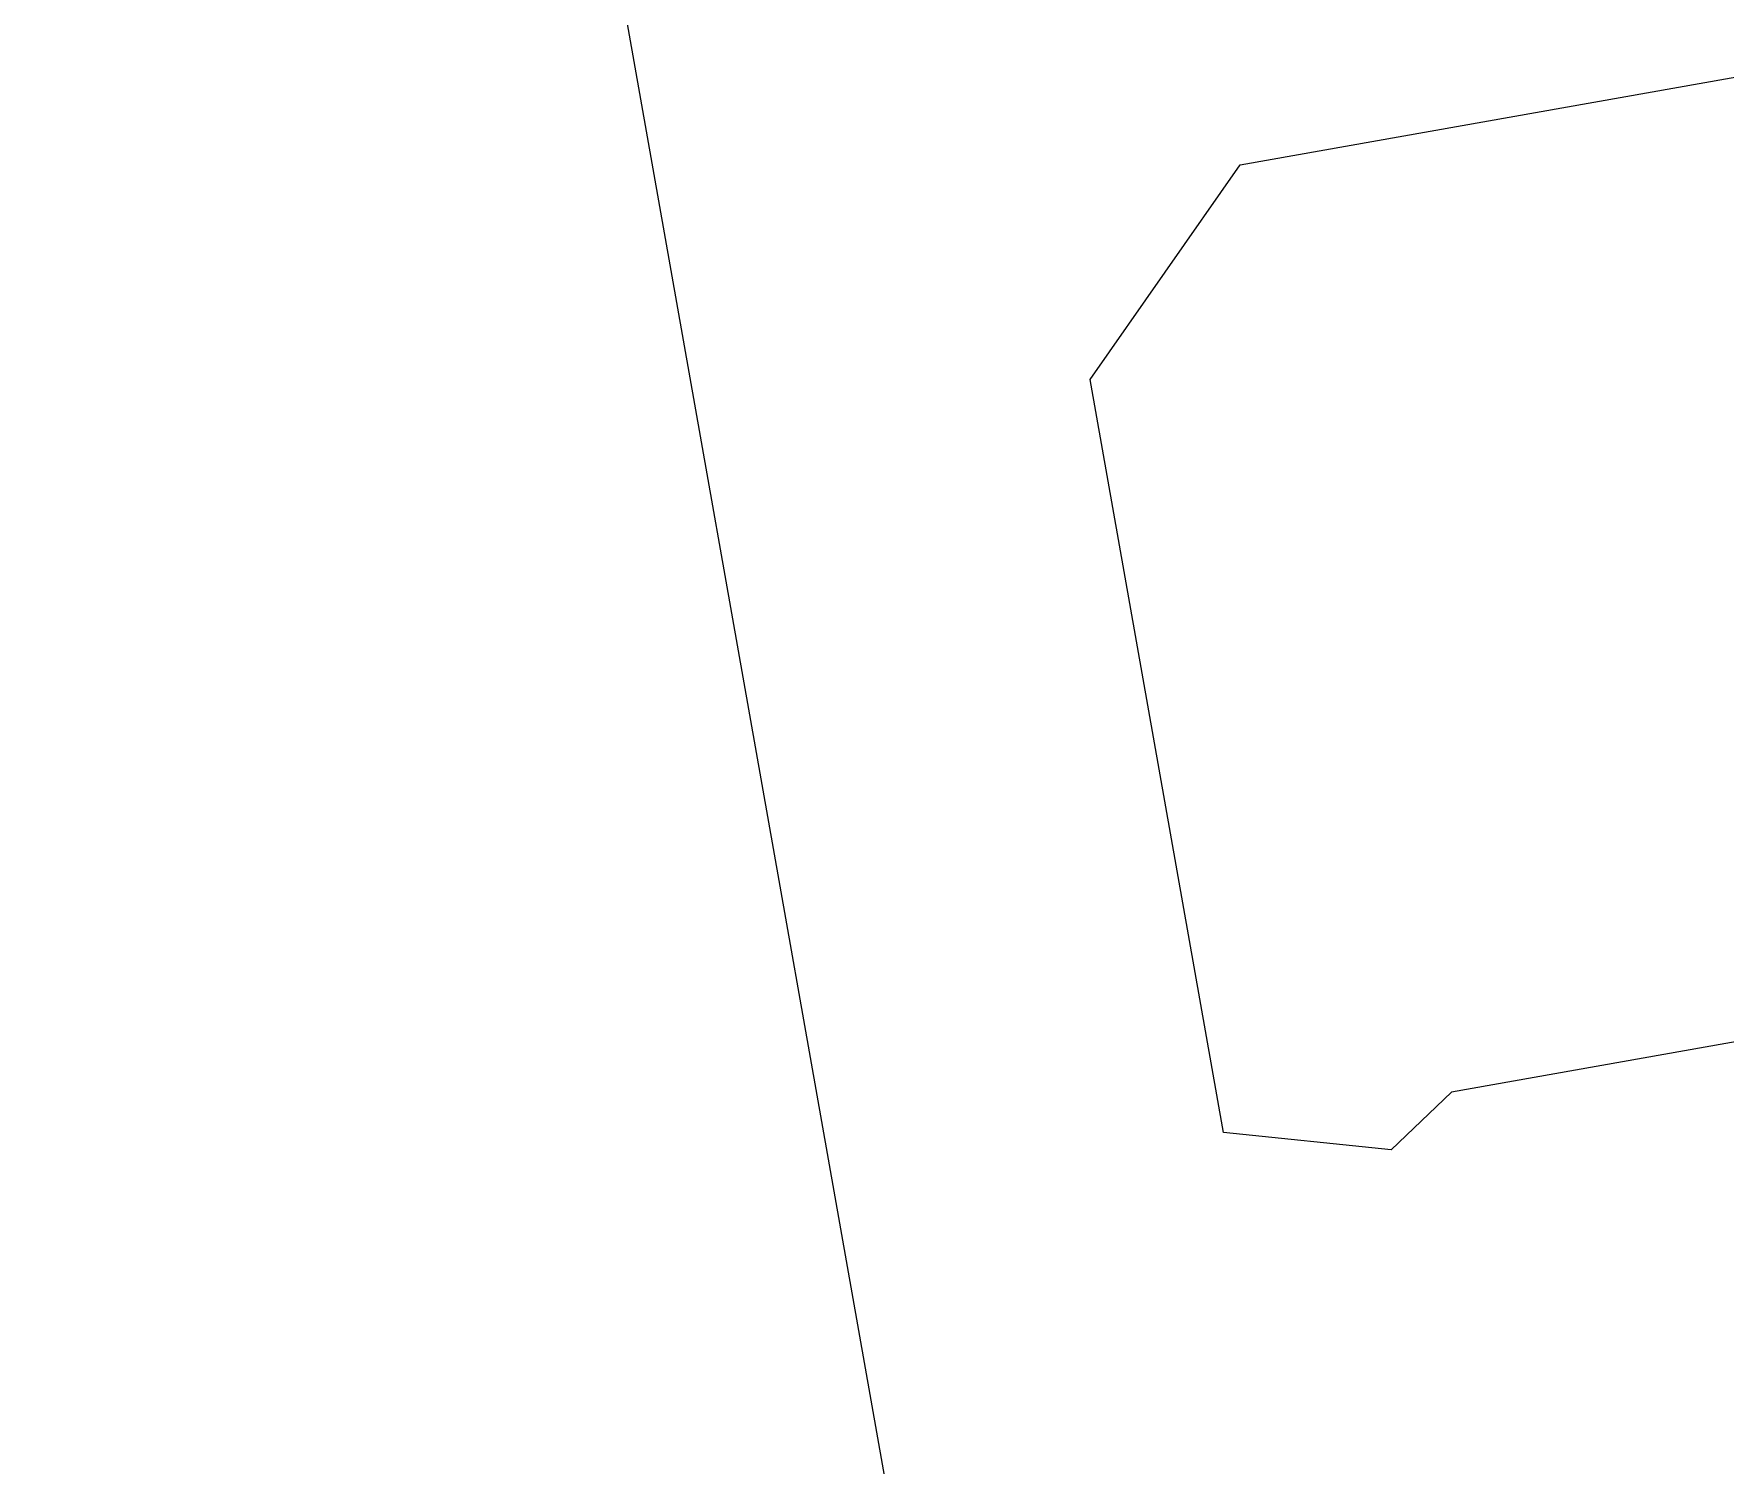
# Model space of a CAD drawing. Header units: millimetres. Extents: x -65527 to 8894748, y -37603 to 223697.
# Drawn here: x -31432.32 to -31423.42, y 101126.86 to 101134.39 of the extents above; entities that cross this region are included whole.
import ezdxf

# ---------------------------------------------------------------- set-up
doc = ezdxf.new("R2010")
doc.units = ezdxf.units.MM
doc.header["$LTSCALE"] = 10
doc.layers.add('Архитектура', color=251, linetype='Continuous')

msp = doc.modelspace()

# ---------------------------------------------------------------- linework, layer by layer
at = {"layer": 'Архитектура', "lineweight": 25, "transparency": 33554684}
for points in [[(-31443.8008, 101216.8454), (-31426.5234, 101119.3636), (-31424.4826, 101119.7253), (-31424.0875, 101120.2906), (-31424.1726, 101120.7709), (-31425.2531, 101120.5794), (-31426.1255, 101125.5015), (-31422.4039, 101126.1611)], [(-31443.8008, 101216.8454), (-31426.5234, 101119.3636), (-31424.4826, 101119.7253), (-31424.0875, 101120.2906), (-31424.1726, 101120.7709), (-31425.2531, 101120.5794), (-31426.1255, 101125.5015), (-31422.4039, 101126.1611)], [(-31443.8008, 101216.8454), (-31426.5234, 101119.3636), (-31424.4826, 101119.7253), (-31424.0875, 101120.2906), (-31424.1726, 101120.7709), (-31425.2531, 101120.5794), (-31426.1255, 101125.5015), (-31422.4039, 101126.1611)], [(-31443.8008, 101216.8454), (-31426.5234, 101119.3636), (-31424.4826, 101119.7253), (-31424.0875, 101120.2906), (-31424.1726, 101120.7709), (-31425.2531, 101120.5794), (-31426.1255, 101125.5015), (-31422.4039, 101126.1611)], [(-31443.8008, 101216.8454), (-31426.5234, 101119.3636), (-31424.4826, 101119.7253), (-31424.0875, 101120.2906), (-31424.1726, 101120.7709), (-31425.2531, 101120.5794), (-31426.1255, 101125.5015), (-31422.4039, 101126.1611)], [(-31443.8008, 101216.8454), (-31426.5234, 101119.3636), (-31424.4826, 101119.7253), (-31424.0875, 101120.2906), (-31424.1726, 101120.7709), (-31425.2531, 101120.5794), (-31426.1255, 101125.5015), (-31422.4039, 101126.1611)], [(-31443.8008, 101216.8454), (-31426.5234, 101119.3636), (-31424.4826, 101119.7253), (-31424.0875, 101120.2906), (-31424.1726, 101120.7709), (-31425.2531, 101120.5794), (-31426.1255, 101125.5015), (-31422.4039, 101126.1611)], [(-31443.8008, 101216.8454), (-31426.5234, 101119.3636), (-31424.4826, 101119.7253), (-31424.0875, 101120.2906), (-31424.1726, 101120.7709), (-31425.2531, 101120.5794), (-31426.1255, 101125.5015), (-31422.4039, 101126.1611)], [(-31443.8008, 101216.8454), (-31426.5234, 101119.3636), (-31424.4826, 101119.7253), (-31424.0875, 101120.2906), (-31424.1726, 101120.7709), (-31425.2531, 101120.5794), (-31426.1255, 101125.5015), (-31422.4039, 101126.1611)], [(-31443.8008, 101216.8454), (-31426.5234, 101119.3636), (-31424.4826, 101119.7253), (-31424.0875, 101120.2906), (-31424.1726, 101120.7709), (-31425.2531, 101120.5794), (-31426.1255, 101125.5015), (-31422.4039, 101126.1611)], [(-31443.8008, 101216.8454), (-31426.5234, 101119.3636), (-31424.4826, 101119.7253), (-31424.0875, 101120.2906), (-31424.1726, 101120.7709), (-31425.2531, 101120.5794), (-31426.1255, 101125.5015), (-31422.4039, 101126.1611)], [(-31443.8008, 101216.8454), (-31426.5234, 101119.3636), (-31424.4826, 101119.7253), (-31424.0875, 101120.2906), (-31424.1726, 101120.7709), (-31425.2531, 101120.5794), (-31426.1255, 101125.5015), (-31422.4039, 101126.1611)], [(-31443.8008, 101216.8454), (-31426.5234, 101119.3636), (-31424.4826, 101119.7253), (-31424.0875, 101120.2906), (-31424.1726, 101120.7709), (-31425.2531, 101120.5794), (-31426.1255, 101125.5015), (-31422.4039, 101126.1611)], [(-31443.8008, 101216.8454), (-31426.5234, 101119.3636), (-31424.4826, 101119.7253), (-31424.0875, 101120.2906), (-31424.1726, 101120.7709), (-31425.2531, 101120.5794), (-31426.1255, 101125.5015), (-31422.4039, 101126.1611)], [(-31443.8008, 101216.8454), (-31426.5234, 101119.3636), (-31424.4826, 101119.7253), (-31424.0875, 101120.2906), (-31424.1726, 101120.7709), (-31425.2531, 101120.5794), (-31426.1255, 101125.5015), (-31422.4039, 101126.1611)], [(-31443.8008, 101216.8454), (-31426.5234, 101119.3636), (-31424.4826, 101119.7253), (-31424.0875, 101120.2906), (-31424.1726, 101120.7709), (-31425.2531, 101120.5794), (-31426.1255, 101125.5015), (-31422.4039, 101126.1611)], [(-31443.8008, 101216.8454), (-31426.5234, 101119.3636), (-31424.4826, 101119.7253), (-31424.0875, 101120.2906), (-31424.1726, 101120.7709), (-31425.2531, 101120.5794), (-31426.1255, 101125.5015), (-31422.4039, 101126.1611)], [(-31443.8008, 101216.8454), (-31426.5234, 101119.3636), (-31424.4826, 101119.7253), (-31424.0875, 101120.2906), (-31424.1726, 101120.7709), (-31425.2531, 101120.5794), (-31426.1255, 101125.5015), (-31422.4039, 101126.1611)], [(-31443.8008, 101216.8454), (-31426.5234, 101119.3636), (-31424.4826, 101119.7253), (-31424.0875, 101120.2906), (-31424.1726, 101120.7709), (-31425.2531, 101120.5794), (-31426.1255, 101125.5015), (-31422.4039, 101126.1611)], [(-31443.8008, 101216.8454), (-31426.5234, 101119.3636), (-31424.4826, 101119.7253), (-31424.0875, 101120.2906), (-31424.1726, 101120.7709), (-31425.2531, 101120.5794), (-31426.1255, 101125.5015), (-31422.4039, 101126.1611)], [(-31443.8008, 101216.8454), (-31426.5234, 101119.3636), (-31424.4826, 101119.7253), (-31424.0875, 101120.2906), (-31424.1726, 101120.7709), (-31425.2531, 101120.5794), (-31426.1255, 101125.5015), (-31422.4039, 101126.1611)], [(-31443.8008, 101216.8454), (-31426.5234, 101119.3636), (-31424.4826, 101119.7253), (-31424.0875, 101120.2906), (-31424.1726, 101120.7709), (-31425.2531, 101120.5794), (-31426.1255, 101125.5015), (-31422.4039, 101126.1611)], [(-31443.8008, 101216.8454), (-31426.5234, 101119.3636), (-31424.4826, 101119.7253), (-31424.0875, 101120.2906), (-31424.1726, 101120.7709), (-31425.2531, 101120.5794), (-31426.1255, 101125.5015), (-31422.4039, 101126.1611)], [(-31443.8008, 101216.8454), (-31426.5234, 101119.3636), (-31424.4826, 101119.7253), (-31424.0875, 101120.2906), (-31424.1726, 101120.7709), (-31425.2531, 101120.5794), (-31426.1255, 101125.5015), (-31422.4039, 101126.1611)], [(-31443.8008, 101216.8454), (-31426.5234, 101119.3636), (-31424.4826, 101119.7253), (-31424.0875, 101120.2906), (-31424.1726, 101120.7709), (-31425.2531, 101120.5794), (-31426.1255, 101125.5015), (-31422.4039, 101126.1611)], [(-31443.8008, 101216.8454), (-31426.5234, 101119.3636), (-31424.4826, 101119.7253), (-31424.0875, 101120.2906), (-31424.1726, 101120.7709), (-31425.2531, 101120.5794), (-31426.1255, 101125.5015), (-31422.4039, 101126.1611)], [(-31443.8008, 101216.8454), (-31426.5234, 101119.3636), (-31424.4826, 101119.7253), (-31424.0875, 101120.2906), (-31424.1726, 101120.7709), (-31425.2531, 101120.5794), (-31426.1255, 101125.5015), (-31422.4039, 101126.1611)], [(-31443.8008, 101216.8454), (-31426.5234, 101119.3636), (-31424.4826, 101119.7253), (-31424.0875, 101120.2906), (-31424.1726, 101120.7709), (-31425.2531, 101120.5794), (-31426.1255, 101125.5015), (-31422.4039, 101126.1611)], [(-31443.8008, 101216.8454), (-31426.5234, 101119.3636), (-31424.4826, 101119.7253), (-31424.0875, 101120.2906), (-31424.1726, 101120.7709), (-31425.2531, 101120.5794), (-31426.1255, 101125.5015), (-31422.4039, 101126.1611)], [(-31443.8008, 101216.8454), (-31426.5234, 101119.3636), (-31424.4826, 101119.7253), (-31424.0875, 101120.2906), (-31424.1726, 101120.7709), (-31425.2531, 101120.5794), (-31426.1255, 101125.5015), (-31422.4039, 101126.1611)], [(-31443.8008, 101216.8454), (-31426.5234, 101119.3636), (-31424.4826, 101119.7253), (-31424.0875, 101120.2906), (-31424.1726, 101120.7709), (-31425.2531, 101120.5794), (-31426.1255, 101125.5015), (-31422.4039, 101126.1611)], [(-31443.8008, 101216.8454), (-31426.5234, 101119.3636), (-31424.4826, 101119.7253), (-31424.0875, 101120.2906), (-31424.1726, 101120.7709), (-31425.2531, 101120.5794), (-31426.1255, 101125.5015), (-31422.4039, 101126.1611)], [(-31443.8008, 101216.8454), (-31426.5234, 101119.3636), (-31424.4826, 101119.7253), (-31424.0875, 101120.2906), (-31424.1726, 101120.7709), (-31425.2531, 101120.5794), (-31426.1255, 101125.5015), (-31422.4039, 101126.1611)], [(-31443.8008, 101216.8454), (-31426.5234, 101119.3636), (-31424.4826, 101119.7253), (-31424.0875, 101120.2906), (-31424.1726, 101120.7709), (-31425.2531, 101120.5794), (-31426.1255, 101125.5015), (-31422.4039, 101126.1611)], [(-31443.8008, 101216.8454), (-31426.5234, 101119.3636), (-31424.4826, 101119.7253), (-31424.0875, 101120.2906), (-31424.1726, 101120.7709), (-31425.2531, 101120.5794), (-31426.1255, 101125.5015), (-31422.4039, 101126.1611)], [(-31443.8008, 101216.8454), (-31426.5234, 101119.3636), (-31424.4826, 101119.7253), (-31424.0875, 101120.2906), (-31424.1726, 101120.7709), (-31425.2531, 101120.5794), (-31426.1255, 101125.5015), (-31422.4039, 101126.1611)], [(-31443.8008, 101216.8454), (-31426.5234, 101119.3636), (-31424.4826, 101119.7253), (-31424.0875, 101120.2906), (-31424.1726, 101120.7709), (-31425.2531, 101120.5794), (-31426.1255, 101125.5015), (-31422.4039, 101126.1611)], [(-31443.8008, 101216.8454), (-31426.5234, 101119.3636), (-31424.4826, 101119.7253), (-31424.0875, 101120.2906), (-31424.1726, 101120.7709), (-31425.2531, 101120.5794), (-31426.1255, 101125.5015), (-31422.4039, 101126.1611)], [(-31443.8008, 101216.8454), (-31426.5234, 101119.3636), (-31424.4826, 101119.7253), (-31424.0875, 101120.2906), (-31424.1726, 101120.7709), (-31425.2531, 101120.5794), (-31426.1255, 101125.5015), (-31422.4039, 101126.1611)], [(-31443.8008, 101216.8454), (-31426.5234, 101119.3636), (-31424.4826, 101119.7253), (-31424.0875, 101120.2906), (-31424.1726, 101120.7709), (-31425.2531, 101120.5794), (-31426.1255, 101125.5015), (-31422.4039, 101126.1611)], [(-31443.8008, 101216.8454), (-31426.5234, 101119.3636), (-31424.4826, 101119.7253), (-31424.0875, 101120.2906), (-31424.1726, 101120.7709), (-31425.2531, 101120.5794), (-31426.1255, 101125.5015), (-31422.4039, 101126.1611)], [(-31443.8008, 101216.8454), (-31426.5234, 101119.3636), (-31424.4826, 101119.7253), (-31424.0875, 101120.2906), (-31424.1726, 101120.7709), (-31425.2531, 101120.5794), (-31426.1255, 101125.5015), (-31422.4039, 101126.1611)], [(-31443.8008, 101216.8454), (-31426.5234, 101119.3636), (-31424.4826, 101119.7253), (-31424.0875, 101120.2906), (-31424.1726, 101120.7709), (-31425.2531, 101120.5794), (-31426.1255, 101125.5015), (-31422.4039, 101126.1611)], [(-31443.8008, 101216.8454), (-31426.5234, 101119.3636), (-31424.4826, 101119.7253), (-31424.0875, 101120.2906), (-31424.1726, 101120.7709), (-31425.2531, 101120.5794), (-31426.1255, 101125.5015), (-31422.4039, 101126.1611)], [(-31443.8008, 101216.8454), (-31426.5234, 101119.3636), (-31424.4826, 101119.7253), (-31424.0875, 101120.2906), (-31424.1726, 101120.7709), (-31425.2531, 101120.5794), (-31426.1255, 101125.5015), (-31422.4039, 101126.1611)], [(-31443.8008, 101216.8454), (-31426.5234, 101119.3636), (-31424.4826, 101119.7253), (-31424.0875, 101120.2906), (-31424.1726, 101120.7709), (-31425.2531, 101120.5794), (-31426.1255, 101125.5015), (-31422.4039, 101126.1611)], [(-31443.8008, 101216.8454), (-31426.5234, 101119.3636), (-31424.4826, 101119.7253), (-31424.0875, 101120.2906), (-31424.1726, 101120.7709), (-31425.2531, 101120.5794), (-31426.1255, 101125.5015), (-31422.4039, 101126.1611)], [(-31443.8008, 101216.8454), (-31426.5234, 101119.3636), (-31424.4826, 101119.7253), (-31424.0875, 101120.2906), (-31424.1726, 101120.7709), (-31425.2531, 101120.5794), (-31426.1255, 101125.5015), (-31422.4039, 101126.1611)], [(-31443.8008, 101216.8454), (-31426.5234, 101119.3636), (-31424.4826, 101119.7253), (-31424.0875, 101120.2906), (-31424.1726, 101120.7709), (-31425.2531, 101120.5794), (-31426.1255, 101125.5015), (-31422.4039, 101126.1611)], [(-31443.8008, 101216.8454), (-31426.5234, 101119.3636), (-31424.4826, 101119.7253), (-31424.0875, 101120.2906), (-31424.1726, 101120.7709), (-31425.2531, 101120.5794), (-31426.1255, 101125.5015), (-31422.4039, 101126.1611)], [(-31443.8008, 101216.8454), (-31426.5234, 101119.3636), (-31424.4826, 101119.7253), (-31424.0875, 101120.2906), (-31424.1726, 101120.7709), (-31425.2531, 101120.5794), (-31426.1255, 101125.5015), (-31422.4039, 101126.1611)], [(-31443.8008, 101216.8454), (-31426.5234, 101119.3636), (-31424.4826, 101119.7253), (-31424.0875, 101120.2906), (-31424.1726, 101120.7709), (-31425.2531, 101120.5794), (-31426.1255, 101125.5015), (-31422.4039, 101126.1611)], [(-31443.8008, 101216.8454), (-31426.5234, 101119.3636), (-31424.4826, 101119.7253), (-31424.0875, 101120.2906), (-31424.1726, 101120.7709), (-31425.2531, 101120.5794), (-31426.1255, 101125.5015), (-31422.4039, 101126.1611)], [(-31443.8008, 101216.8454), (-31426.5234, 101119.3636), (-31424.4826, 101119.7253), (-31424.0875, 101120.2906), (-31424.1726, 101120.7709), (-31425.2531, 101120.5794), (-31426.1255, 101125.5015), (-31422.4039, 101126.1611)], [(-31443.8008, 101216.8454), (-31426.5234, 101119.3636), (-31424.4826, 101119.7253), (-31424.0875, 101120.2906), (-31424.1726, 101120.7709), (-31425.2531, 101120.5794), (-31426.1255, 101125.5015), (-31422.4039, 101126.1611)], [(-31443.8008, 101216.8454), (-31426.5234, 101119.3636), (-31424.4826, 101119.7253), (-31424.0875, 101120.2906), (-31424.1726, 101120.7709), (-31425.2531, 101120.5794), (-31426.1255, 101125.5015), (-31422.4039, 101126.1611)], [(-31443.8008, 101216.8454), (-31426.5234, 101119.3636), (-31424.4826, 101119.7253), (-31424.0875, 101120.2906), (-31424.1726, 101120.7709), (-31425.2531, 101120.5794), (-31426.1255, 101125.5015), (-31422.4039, 101126.1611)], [(-31443.8008, 101216.8454), (-31426.5234, 101119.3636), (-31424.4826, 101119.7253), (-31424.0875, 101120.2906), (-31424.1726, 101120.7709), (-31425.2531, 101120.5794), (-31426.1255, 101125.5015), (-31422.4039, 101126.1611)], [(-31443.8008, 101216.8454), (-31426.5234, 101119.3636), (-31424.4826, 101119.7253), (-31424.0875, 101120.2906), (-31424.1726, 101120.7709), (-31425.2531, 101120.5794), (-31426.1255, 101125.5015), (-31422.4039, 101126.1611)], [(-31443.8008, 101216.8454), (-31426.5234, 101119.3636), (-31424.4826, 101119.7253), (-31424.0875, 101120.2906), (-31424.1726, 101120.7709), (-31425.2531, 101120.5794), (-31426.1255, 101125.5015), (-31422.4039, 101126.1611)], [(-31443.8008, 101216.8454), (-31426.5234, 101119.3636), (-31424.4826, 101119.7253), (-31424.0875, 101120.2906), (-31424.1726, 101120.7709), (-31425.2531, 101120.5794), (-31426.1255, 101125.5015), (-31422.4039, 101126.1611)], [(-31443.8008, 101216.8454), (-31426.5234, 101119.3636), (-31424.4826, 101119.7253), (-31424.0875, 101120.2906), (-31424.1726, 101120.7709), (-31425.2531, 101120.5794), (-31426.1255, 101125.5015), (-31422.4039, 101126.1611)], [(-31443.8008, 101216.8454), (-31426.5234, 101119.3636), (-31424.4826, 101119.7253), (-31424.0875, 101120.2906), (-31424.1726, 101120.7709), (-31425.2531, 101120.5794), (-31426.1255, 101125.5015), (-31422.4039, 101126.1611)], [(-31443.8008, 101216.8454), (-31426.5234, 101119.3636), (-31424.4826, 101119.7253), (-31424.0875, 101120.2906), (-31424.1726, 101120.7709), (-31425.2531, 101120.5794), (-31426.1255, 101125.5015), (-31422.4039, 101126.1611)], [(-31443.8008, 101216.8454), (-31426.5234, 101119.3636), (-31424.4826, 101119.7253), (-31424.0875, 101120.2906), (-31424.1726, 101120.7709), (-31425.2531, 101120.5794), (-31426.1255, 101125.5015), (-31422.4039, 101126.1611)], [(-31443.8008, 101216.8454), (-31426.5234, 101119.3636), (-31424.4826, 101119.7253), (-31424.0875, 101120.2906), (-31424.1726, 101120.7709), (-31425.2531, 101120.5794), (-31426.1255, 101125.5015), (-31422.4039, 101126.1611)], [(-31443.8008, 101216.8454), (-31426.5234, 101119.3636), (-31424.4826, 101119.7253), (-31424.0875, 101120.2906), (-31424.1726, 101120.7709), (-31425.2531, 101120.5794), (-31426.1255, 101125.5015), (-31422.4039, 101126.1611)], [(-31443.8008, 101216.8454), (-31426.5234, 101119.3636), (-31424.4826, 101119.7253), (-31424.0875, 101120.2906), (-31424.1726, 101120.7709), (-31425.2531, 101120.5794), (-31426.1255, 101125.5015), (-31422.4039, 101126.1611)], [(-31443.8008, 101216.8454), (-31426.5234, 101119.3636), (-31424.4826, 101119.7253), (-31424.0875, 101120.2906), (-31424.1726, 101120.7709), (-31425.2531, 101120.5794), (-31426.1255, 101125.5015), (-31422.4039, 101126.1611)], [(-31443.8008, 101216.8454), (-31426.5234, 101119.3636), (-31424.4826, 101119.7253), (-31424.0875, 101120.2906), (-31424.1726, 101120.7709), (-31425.2531, 101120.5794), (-31426.1255, 101125.5015), (-31422.4039, 101126.1611)], [(-31443.8008, 101216.8454), (-31426.5234, 101119.3636), (-31424.4826, 101119.7253), (-31424.0875, 101120.2906), (-31424.1726, 101120.7709), (-31425.2531, 101120.5794), (-31426.1255, 101125.5015), (-31422.4039, 101126.1611)], [(-31443.8008, 101216.8454), (-31426.5234, 101119.3636), (-31424.4826, 101119.7253), (-31424.0875, 101120.2906), (-31424.1726, 101120.7709), (-31425.2531, 101120.5794), (-31426.1255, 101125.5015), (-31422.4039, 101126.1611)], [(-31443.8008, 101216.8454), (-31426.5234, 101119.3636), (-31424.4826, 101119.7253), (-31424.0875, 101120.2906), (-31424.1726, 101120.7709), (-31425.2531, 101120.5794), (-31426.1255, 101125.5015), (-31422.4039, 101126.1611)], [(-31443.8008, 101216.8454), (-31426.5234, 101119.3636), (-31424.4826, 101119.7253), (-31424.0875, 101120.2906), (-31424.1726, 101120.7709), (-31425.2531, 101120.5794), (-31426.1255, 101125.5015), (-31422.4039, 101126.1611)], [(-31443.8008, 101216.8454), (-31426.5234, 101119.3636), (-31424.4826, 101119.7253), (-31424.0875, 101120.2906), (-31424.1726, 101120.7709), (-31425.2531, 101120.5794), (-31426.1255, 101125.5015), (-31422.4039, 101126.1611)], [(-31443.8008, 101216.8454), (-31426.5234, 101119.3636), (-31424.4826, 101119.7253), (-31424.0875, 101120.2906), (-31424.1726, 101120.7709), (-31425.2531, 101120.5794), (-31426.1255, 101125.5015), (-31422.4039, 101126.1611)], [(-31443.8008, 101216.8454), (-31426.5234, 101119.3636), (-31424.4826, 101119.7253), (-31424.0875, 101120.2906), (-31424.1726, 101120.7709), (-31425.2531, 101120.5794), (-31426.1255, 101125.5015), (-31422.4039, 101126.1611)], [(-31443.8008, 101216.8454), (-31426.5234, 101119.3636), (-31424.4826, 101119.7253), (-31424.0875, 101120.2906), (-31424.1726, 101120.7709), (-31425.2531, 101120.5794), (-31426.1255, 101125.5015), (-31422.4039, 101126.1611)], [(-31443.8008, 101216.8454), (-31426.5234, 101119.3636), (-31424.4826, 101119.7253), (-31424.0875, 101120.2906), (-31424.1726, 101120.7709), (-31425.2531, 101120.5794), (-31426.1255, 101125.5015), (-31422.4039, 101126.1611)], [(-31443.8008, 101216.8454), (-31426.5234, 101119.3636), (-31424.4826, 101119.7253), (-31424.0875, 101120.2906), (-31424.1726, 101120.7709), (-31425.2531, 101120.5794), (-31426.1255, 101125.5015), (-31422.4039, 101126.1611)], [(-31443.8008, 101216.8454), (-31426.5234, 101119.3636), (-31424.4826, 101119.7253), (-31424.0875, 101120.2906), (-31424.1726, 101120.7709), (-31425.2531, 101120.5794), (-31426.1255, 101125.5015), (-31422.4039, 101126.1611)], [(-31443.8008, 101216.8454), (-31426.5234, 101119.3636), (-31424.4826, 101119.7253), (-31424.0875, 101120.2906), (-31424.1726, 101120.7709), (-31425.2531, 101120.5794), (-31426.1255, 101125.5015), (-31422.4039, 101126.1611)], [(-31443.8008, 101216.8454), (-31426.5234, 101119.3636), (-31424.4826, 101119.7253), (-31424.0875, 101120.2906), (-31424.1726, 101120.7709), (-31425.2531, 101120.5794), (-31426.1255, 101125.5015), (-31422.4039, 101126.1611)], [(-31443.8008, 101216.8454), (-31426.5234, 101119.3636), (-31424.4826, 101119.7253), (-31424.0875, 101120.2906), (-31424.1726, 101120.7709), (-31425.2531, 101120.5794), (-31426.1255, 101125.5015), (-31422.4039, 101126.1611)], [(-31443.8008, 101216.8454), (-31426.5234, 101119.3636), (-31424.4826, 101119.7253), (-31424.0875, 101120.2906), (-31424.1726, 101120.7709), (-31425.2531, 101120.5794), (-31426.1255, 101125.5015), (-31422.4039, 101126.1611)], [(-31443.8008, 101216.8454), (-31426.5234, 101119.3636), (-31424.4826, 101119.7253), (-31424.0875, 101120.2906), (-31424.1726, 101120.7709), (-31425.2531, 101120.5794), (-31426.1255, 101125.5015), (-31422.4039, 101126.1611)], [(-31443.8008, 101216.8454), (-31426.5234, 101119.3636), (-31424.4826, 101119.7253), (-31424.0875, 101120.2906), (-31424.1726, 101120.7709), (-31425.2531, 101120.5794), (-31426.1255, 101125.5015), (-31422.4039, 101126.1611)], [(-31443.8008, 101216.8454), (-31426.5234, 101119.3636), (-31424.4826, 101119.7253), (-31424.0875, 101120.2906), (-31424.1726, 101120.7709), (-31425.2531, 101120.5794), (-31426.1255, 101125.5015), (-31422.4039, 101126.1611)], [(-31443.8008, 101216.8454), (-31426.5234, 101119.3636), (-31424.4826, 101119.7253), (-31424.0875, 101120.2906), (-31424.1726, 101120.7709), (-31425.2531, 101120.5794), (-31426.1255, 101125.5015), (-31422.4039, 101126.1611)], [(-31443.8008, 101216.8454), (-31426.5234, 101119.3636), (-31424.4826, 101119.7253), (-31424.0875, 101120.2906), (-31424.1726, 101120.7709), (-31425.2531, 101120.5794), (-31426.1255, 101125.5015), (-31422.4039, 101126.1611)], [(-31443.8008, 101216.8454), (-31426.5234, 101119.3636), (-31424.4826, 101119.7253), (-31424.0875, 101120.2906), (-31424.1726, 101120.7709), (-31425.2531, 101120.5794), (-31426.1255, 101125.5015), (-31422.4039, 101126.1611)], [(-31443.8008, 101216.8454), (-31426.5234, 101119.3636), (-31424.4826, 101119.7253), (-31424.0875, 101120.2906), (-31424.1726, 101120.7709), (-31425.2531, 101120.5794), (-31426.1255, 101125.5015), (-31422.4039, 101126.1611)], [(-31443.8008, 101216.8454), (-31426.5234, 101119.3636), (-31424.4826, 101119.7253), (-31424.0875, 101120.2906), (-31424.1726, 101120.7709), (-31425.2531, 101120.5794), (-31426.1255, 101125.5015), (-31422.4039, 101126.1611)], [(-31443.8008, 101216.8454), (-31426.5234, 101119.3636), (-31424.4826, 101119.7253), (-31424.0875, 101120.2906), (-31424.1726, 101120.7709), (-31425.2531, 101120.5794), (-31426.1255, 101125.5015), (-31422.4039, 101126.1611)], [(-31443.8008, 101216.8454), (-31426.5234, 101119.3636), (-31424.4826, 101119.7253), (-31424.0875, 101120.2906), (-31424.1726, 101120.7709), (-31425.2531, 101120.5794), (-31426.1255, 101125.5015), (-31422.4039, 101126.1611)], [(-31443.8008, 101216.8454), (-31426.5234, 101119.3636), (-31424.4826, 101119.7253), (-31424.0875, 101120.2906), (-31424.1726, 101120.7709), (-31425.2531, 101120.5794), (-31426.1255, 101125.5015), (-31422.4039, 101126.1611)], [(-31443.8008, 101216.8454), (-31426.5234, 101119.3636), (-31424.4826, 101119.7253), (-31424.0875, 101120.2906), (-31424.1726, 101120.7709), (-31425.2531, 101120.5794), (-31426.1255, 101125.5015), (-31422.4039, 101126.1611)], [(-31443.8008, 101216.8454), (-31426.5234, 101119.3636), (-31424.4826, 101119.7253), (-31424.0875, 101120.2906), (-31424.1726, 101120.7709), (-31425.2531, 101120.5794), (-31426.1255, 101125.5015), (-31422.4039, 101126.1611)], [(-31443.8008, 101216.8454), (-31426.5234, 101119.3636), (-31424.4826, 101119.7253), (-31424.0875, 101120.2906), (-31424.1726, 101120.7709), (-31425.2531, 101120.5794), (-31426.1255, 101125.5015), (-31422.4039, 101126.1611)], [(-31443.8008, 101216.8454), (-31426.5234, 101119.3636), (-31424.4826, 101119.7253), (-31424.0875, 101120.2906), (-31424.1726, 101120.7709), (-31425.2531, 101120.5794), (-31426.1255, 101125.5015), (-31422.4039, 101126.1611)], [(-31443.8008, 101216.8454), (-31426.5234, 101119.3636), (-31424.4826, 101119.7253), (-31424.0875, 101120.2906), (-31424.1726, 101120.7709), (-31425.2531, 101120.5794), (-31426.1255, 101125.5015), (-31422.4039, 101126.1611)], [(-31443.8008, 101216.8454), (-31426.5234, 101119.3636), (-31424.4826, 101119.7253), (-31424.0875, 101120.2906), (-31424.1726, 101120.7709), (-31425.2531, 101120.5794), (-31426.1255, 101125.5015), (-31422.4039, 101126.1611)], [(-31443.8008, 101216.8454), (-31426.5234, 101119.3636), (-31424.4826, 101119.7253), (-31424.0875, 101120.2906), (-31424.1726, 101120.7709), (-31425.2531, 101120.5794), (-31426.1255, 101125.5015), (-31422.4039, 101126.1611)], [(-31443.8008, 101216.8454), (-31426.5234, 101119.3636), (-31424.4826, 101119.7253), (-31424.0875, 101120.2906), (-31424.1726, 101120.7709), (-31425.2531, 101120.5794), (-31426.1255, 101125.5015), (-31422.4039, 101126.1611)], [(-31443.8008, 101216.8454), (-31426.5234, 101119.3636), (-31424.4826, 101119.7253), (-31424.0875, 101120.2906), (-31424.1726, 101120.7709), (-31425.2531, 101120.5794), (-31426.1255, 101125.5015), (-31422.4039, 101126.1611)], [(-31443.8008, 101216.8454), (-31426.5234, 101119.3636), (-31424.4826, 101119.7253), (-31424.0875, 101120.2906), (-31424.1726, 101120.7709), (-31425.2531, 101120.5794), (-31426.1255, 101125.5015), (-31422.4039, 101126.1611)], [(-31443.8008, 101216.8454), (-31426.5234, 101119.3636), (-31424.4826, 101119.7253), (-31424.0875, 101120.2906), (-31424.1726, 101120.7709), (-31425.2531, 101120.5794), (-31426.1255, 101125.5015), (-31422.4039, 101126.1611)], [(-31443.8008, 101216.8454), (-31426.5234, 101119.3636), (-31424.4826, 101119.7253), (-31424.0875, 101120.2906), (-31424.1726, 101120.7709), (-31425.2531, 101120.5794), (-31426.1255, 101125.5015), (-31422.4039, 101126.1611)], [(-31443.8008, 101216.8454), (-31426.5234, 101119.3636), (-31424.4826, 101119.7253), (-31424.0875, 101120.2906), (-31424.1726, 101120.7709), (-31425.2531, 101120.5794), (-31426.1255, 101125.5015), (-31422.4039, 101126.1611)], [(-31443.8008, 101216.8454), (-31426.5234, 101119.3636), (-31424.4826, 101119.7253), (-31424.0875, 101120.2906), (-31424.1726, 101120.7709), (-31425.2531, 101120.5794), (-31426.1255, 101125.5015), (-31422.4039, 101126.1611)], [(-31443.8008, 101216.8454), (-31426.5234, 101119.3636), (-31424.4826, 101119.7253), (-31424.0875, 101120.2906), (-31424.1726, 101120.7709), (-31425.2531, 101120.5794), (-31426.1255, 101125.5015), (-31422.4039, 101126.1611)], [(-31443.8008, 101216.8454), (-31426.5234, 101119.3636), (-31424.4826, 101119.7253), (-31424.0875, 101120.2906), (-31424.1726, 101120.7709), (-31425.2531, 101120.5794), (-31426.1255, 101125.5015), (-31422.4039, 101126.1611)], [(-31443.8008, 101216.8454), (-31426.5234, 101119.3636), (-31424.4826, 101119.7253), (-31424.0875, 101120.2906), (-31424.1726, 101120.7709), (-31425.2531, 101120.5794), (-31426.1255, 101125.5015), (-31422.4039, 101126.1611)], [(-31443.8008, 101216.8454), (-31426.5234, 101119.3636), (-31424.4826, 101119.7253), (-31424.0875, 101120.2906), (-31424.1726, 101120.7709), (-31425.2531, 101120.5794), (-31426.1255, 101125.5015), (-31422.4039, 101126.1611)], [(-31443.8008, 101216.8454), (-31426.5234, 101119.3636), (-31424.4826, 101119.7253), (-31424.0875, 101120.2906), (-31424.1726, 101120.7709), (-31425.2531, 101120.5794), (-31426.1255, 101125.5015), (-31422.4039, 101126.1611)], [(-31443.8008, 101216.8454), (-31426.5234, 101119.3636), (-31424.4826, 101119.7253), (-31424.0875, 101120.2906), (-31424.1726, 101120.7709), (-31425.2531, 101120.5794), (-31426.1255, 101125.5015), (-31422.4039, 101126.1611)], [(-31443.8008, 101216.8454), (-31426.5234, 101119.3636), (-31424.4826, 101119.7253), (-31424.0875, 101120.2906), (-31424.1726, 101120.7709), (-31425.2531, 101120.5794), (-31426.1255, 101125.5015), (-31422.4039, 101126.1611)], [(-31443.8008, 101216.8454), (-31426.5234, 101119.3636), (-31424.4826, 101119.7253), (-31424.0875, 101120.2906), (-31424.1726, 101120.7709), (-31425.2531, 101120.5794), (-31426.1255, 101125.5015), (-31422.4039, 101126.1611)], [(-31443.8008, 101216.8454), (-31426.5234, 101119.3636), (-31424.4826, 101119.7253), (-31424.0875, 101120.2906), (-31424.1726, 101120.7709), (-31425.2531, 101120.5794), (-31426.1255, 101125.5015), (-31422.4039, 101126.1611)], [(-31443.8008, 101216.8454), (-31426.5234, 101119.3636), (-31424.4826, 101119.7253), (-31424.0875, 101120.2906), (-31424.1726, 101120.7709), (-31425.2531, 101120.5794), (-31426.1255, 101125.5015), (-31422.4039, 101126.1611)], [(-31443.8008, 101216.8454), (-31426.5234, 101119.3636), (-31424.4826, 101119.7253), (-31424.0875, 101120.2906), (-31424.1726, 101120.7709), (-31425.2531, 101120.5794), (-31426.1255, 101125.5015), (-31422.4039, 101126.1611)], [(-31443.8008, 101216.8454), (-31426.5234, 101119.3636), (-31424.4826, 101119.7253), (-31424.0875, 101120.2906), (-31424.1726, 101120.7709), (-31425.2531, 101120.5794), (-31426.1255, 101125.5015), (-31422.4039, 101126.1611)], [(-31443.8008, 101216.8454), (-31426.5234, 101119.3636), (-31424.4826, 101119.7253), (-31424.0875, 101120.2906), (-31424.1726, 101120.7709), (-31425.2531, 101120.5794), (-31426.1255, 101125.5015), (-31422.4039, 101126.1611)], [(-31443.8008, 101216.8454), (-31426.5234, 101119.3636), (-31424.4826, 101119.7253), (-31424.0875, 101120.2906), (-31424.1726, 101120.7709), (-31425.2531, 101120.5794), (-31426.1255, 101125.5015), (-31422.4039, 101126.1611)], [(-31443.8008, 101216.8454), (-31426.5234, 101119.3636), (-31424.4826, 101119.7253), (-31424.0875, 101120.2906), (-31424.1726, 101120.7709), (-31425.2531, 101120.5794), (-31426.1255, 101125.5015), (-31422.4039, 101126.1611)], [(-31420.4147, 101129.6092), (-31424.8566, 101128.8219), (-31425.1742, 101128.518), (-31426.0571, 101128.6091), (-31426.7593, 101132.5709), (-31425.9691, 101133.7015), (-31403.3498, 101137.7104)], [(-31420.4147, 101129.6092), (-31424.8566, 101128.8219), (-31425.1742, 101128.518), (-31426.0571, 101128.6091), (-31426.7593, 101132.5709), (-31425.9691, 101133.7015), (-31403.3498, 101137.7104)], [(-31420.4147, 101129.6092), (-31424.8566, 101128.8219), (-31425.1742, 101128.518), (-31426.0571, 101128.6091), (-31426.7593, 101132.5709), (-31425.9691, 101133.7015), (-31403.3498, 101137.7104)], [(-31420.4147, 101129.6092), (-31424.8566, 101128.8219), (-31425.1742, 101128.518), (-31426.0571, 101128.6091), (-31426.7593, 101132.5709), (-31425.9691, 101133.7015), (-31403.3498, 101137.7104)], [(-31420.4147, 101129.6092), (-31424.8566, 101128.8219), (-31425.1742, 101128.518), (-31426.0571, 101128.6091), (-31426.7593, 101132.5709), (-31425.9691, 101133.7015), (-31403.3498, 101137.7104)], [(-31420.4147, 101129.6092), (-31424.8566, 101128.8219), (-31425.1742, 101128.518), (-31426.0571, 101128.6091), (-31426.7593, 101132.5709), (-31425.9691, 101133.7015), (-31403.3498, 101137.7104)], [(-31420.4147, 101129.6092), (-31424.8566, 101128.8219), (-31425.1742, 101128.518), (-31426.0571, 101128.6091), (-31426.7593, 101132.5709), (-31425.9691, 101133.7015), (-31403.3498, 101137.7104)], [(-31420.4147, 101129.6092), (-31424.8566, 101128.8219), (-31425.1742, 101128.518), (-31426.0571, 101128.6091), (-31426.7593, 101132.5709), (-31425.9691, 101133.7015), (-31403.3498, 101137.7104)], [(-31420.4147, 101129.6092), (-31424.8566, 101128.8219), (-31425.1742, 101128.518), (-31426.0571, 101128.6091), (-31426.7593, 101132.5709), (-31425.9691, 101133.7015), (-31403.3498, 101137.7104)], [(-31420.4147, 101129.6092), (-31424.8566, 101128.8219), (-31425.1742, 101128.518), (-31426.0571, 101128.6091), (-31426.7593, 101132.5709), (-31425.9691, 101133.7015), (-31403.3498, 101137.7104)], [(-31420.4147, 101129.6092), (-31424.8566, 101128.8219), (-31425.1742, 101128.518), (-31426.0571, 101128.6091), (-31426.7593, 101132.5709), (-31425.9691, 101133.7015), (-31403.3498, 101137.7104)], [(-31420.4147, 101129.6092), (-31424.8566, 101128.8219), (-31425.1742, 101128.518), (-31426.0571, 101128.6091), (-31426.7593, 101132.5709), (-31425.9691, 101133.7015), (-31403.3498, 101137.7104)], [(-31420.4147, 101129.6092), (-31424.8566, 101128.8219), (-31425.1742, 101128.518), (-31426.0571, 101128.6091), (-31426.7593, 101132.5709), (-31425.9691, 101133.7015), (-31403.3498, 101137.7104)], [(-31420.4147, 101129.6092), (-31424.8566, 101128.8219), (-31425.1742, 101128.518), (-31426.0571, 101128.6091), (-31426.7593, 101132.5709), (-31425.9691, 101133.7015), (-31403.3498, 101137.7104)], [(-31420.4147, 101129.6092), (-31424.8566, 101128.8219), (-31425.1742, 101128.518), (-31426.0571, 101128.6091), (-31426.7593, 101132.5709), (-31425.9691, 101133.7015), (-31403.3498, 101137.7104)], [(-31420.4147, 101129.6092), (-31424.8566, 101128.8219), (-31425.1742, 101128.518), (-31426.0571, 101128.6091), (-31426.7593, 101132.5709), (-31425.9691, 101133.7015), (-31403.3498, 101137.7104)], [(-31420.4147, 101129.6092), (-31424.8566, 101128.8219), (-31425.1742, 101128.518), (-31426.0571, 101128.6091), (-31426.7593, 101132.5709), (-31425.9691, 101133.7015), (-31403.3498, 101137.7104)], [(-31420.4147, 101129.6092), (-31424.8566, 101128.8219), (-31425.1742, 101128.518), (-31426.0571, 101128.6091), (-31426.7593, 101132.5709), (-31425.9691, 101133.7015), (-31403.3498, 101137.7104)], [(-31420.4147, 101129.6092), (-31424.8566, 101128.8219), (-31425.1742, 101128.518), (-31426.0571, 101128.6091), (-31426.7593, 101132.5709), (-31425.9691, 101133.7015), (-31403.3498, 101137.7104)], [(-31420.4147, 101129.6092), (-31424.8566, 101128.8219), (-31425.1742, 101128.518), (-31426.0571, 101128.6091), (-31426.7593, 101132.5709), (-31425.9691, 101133.7015), (-31403.3498, 101137.7104)], [(-31420.4147, 101129.6092), (-31424.8566, 101128.8219), (-31425.1742, 101128.518), (-31426.0571, 101128.6091), (-31426.7593, 101132.5709), (-31425.9691, 101133.7015), (-31403.3498, 101137.7104)], [(-31420.4147, 101129.6092), (-31424.8566, 101128.8219), (-31425.1742, 101128.518), (-31426.0571, 101128.6091), (-31426.7593, 101132.5709), (-31425.9691, 101133.7015), (-31403.3498, 101137.7104)], [(-31420.4147, 101129.6092), (-31424.8566, 101128.8219), (-31425.1742, 101128.518), (-31426.0571, 101128.6091), (-31426.7593, 101132.5709), (-31425.9691, 101133.7015), (-31403.3498, 101137.7104)], [(-31420.4147, 101129.6092), (-31424.8566, 101128.8219), (-31425.1742, 101128.518), (-31426.0571, 101128.6091), (-31426.7593, 101132.5709), (-31425.9691, 101133.7015), (-31403.3498, 101137.7104)], [(-31420.4147, 101129.6092), (-31424.8566, 101128.8219), (-31425.1742, 101128.518), (-31426.0571, 101128.6091), (-31426.7593, 101132.5709), (-31425.9691, 101133.7015), (-31403.3498, 101137.7104)], [(-31420.4147, 101129.6092), (-31424.8566, 101128.8219), (-31425.1742, 101128.518), (-31426.0571, 101128.6091), (-31426.7593, 101132.5709), (-31425.9691, 101133.7015), (-31403.3498, 101137.7104)], [(-31420.4147, 101129.6092), (-31424.8566, 101128.8219), (-31425.1742, 101128.518), (-31426.0571, 101128.6091), (-31426.7593, 101132.5709), (-31425.9691, 101133.7015), (-31403.3498, 101137.7104)], [(-31420.4147, 101129.6092), (-31424.8566, 101128.8219), (-31425.1742, 101128.518), (-31426.0571, 101128.6091), (-31426.7593, 101132.5709), (-31425.9691, 101133.7015), (-31403.3498, 101137.7104)], [(-31420.4147, 101129.6092), (-31424.8566, 101128.8219), (-31425.1742, 101128.518), (-31426.0571, 101128.6091), (-31426.7593, 101132.5709), (-31425.9691, 101133.7015), (-31403.3498, 101137.7104)], [(-31420.4147, 101129.6092), (-31424.8566, 101128.8219), (-31425.1742, 101128.518), (-31426.0571, 101128.6091), (-31426.7593, 101132.5709), (-31425.9691, 101133.7015), (-31403.3498, 101137.7104)], [(-31420.4147, 101129.6092), (-31424.8566, 101128.8219), (-31425.1742, 101128.518), (-31426.0571, 101128.6091), (-31426.7593, 101132.5709), (-31425.9691, 101133.7015), (-31403.3498, 101137.7104)], [(-31420.4147, 101129.6092), (-31424.8566, 101128.8219), (-31425.1742, 101128.518), (-31426.0571, 101128.6091), (-31426.7593, 101132.5709), (-31425.9691, 101133.7015), (-31403.3498, 101137.7104)], [(-31420.4147, 101129.6092), (-31424.8566, 101128.8219), (-31425.1742, 101128.518), (-31426.0571, 101128.6091), (-31426.7593, 101132.5709), (-31425.9691, 101133.7015), (-31403.3498, 101137.7104)], [(-31420.4147, 101129.6092), (-31424.8566, 101128.8219), (-31425.1742, 101128.518), (-31426.0571, 101128.6091), (-31426.7593, 101132.5709), (-31425.9691, 101133.7015), (-31403.3498, 101137.7104)], [(-31420.4147, 101129.6092), (-31424.8566, 101128.8219), (-31425.1742, 101128.518), (-31426.0571, 101128.6091), (-31426.7593, 101132.5709), (-31425.9691, 101133.7015), (-31403.3498, 101137.7104)], [(-31420.4147, 101129.6092), (-31424.8566, 101128.8219), (-31425.1742, 101128.518), (-31426.0571, 101128.6091), (-31426.7593, 101132.5709), (-31425.9691, 101133.7015), (-31403.3498, 101137.7104)], [(-31420.4147, 101129.6092), (-31424.8566, 101128.8219), (-31425.1742, 101128.518), (-31426.0571, 101128.6091), (-31426.7593, 101132.5709), (-31425.9691, 101133.7015), (-31403.3498, 101137.7104)], [(-31420.4147, 101129.6092), (-31424.8566, 101128.8219), (-31425.1742, 101128.518), (-31426.0571, 101128.6091), (-31426.7593, 101132.5709), (-31425.9691, 101133.7015), (-31403.3498, 101137.7104)], [(-31420.4147, 101129.6092), (-31424.8566, 101128.8219), (-31425.1742, 101128.518), (-31426.0571, 101128.6091), (-31426.7593, 101132.5709), (-31425.9691, 101133.7015), (-31403.3498, 101137.7104)], [(-31420.4147, 101129.6092), (-31424.8566, 101128.8219), (-31425.1742, 101128.518), (-31426.0571, 101128.6091), (-31426.7593, 101132.5709), (-31425.9691, 101133.7015), (-31403.3498, 101137.7104)], [(-31420.4147, 101129.6092), (-31424.8566, 101128.8219), (-31425.1742, 101128.518), (-31426.0571, 101128.6091), (-31426.7593, 101132.5709), (-31425.9691, 101133.7015), (-31403.3498, 101137.7104)], [(-31420.4147, 101129.6092), (-31424.8566, 101128.8219), (-31425.1742, 101128.518), (-31426.0571, 101128.6091), (-31426.7593, 101132.5709), (-31425.9691, 101133.7015), (-31403.3498, 101137.7104)], [(-31420.4147, 101129.6092), (-31424.8566, 101128.8219), (-31425.1742, 101128.518), (-31426.0571, 101128.6091), (-31426.7593, 101132.5709), (-31425.9691, 101133.7015), (-31403.3498, 101137.7104)], [(-31420.4147, 101129.6092), (-31424.8566, 101128.8219), (-31425.1742, 101128.518), (-31426.0571, 101128.6091), (-31426.7593, 101132.5709), (-31425.9691, 101133.7015), (-31403.3498, 101137.7104)], [(-31420.4147, 101129.6092), (-31424.8566, 101128.8219), (-31425.1742, 101128.518), (-31426.0571, 101128.6091), (-31426.7593, 101132.5709), (-31425.9691, 101133.7015), (-31403.3498, 101137.7104)], [(-31420.4147, 101129.6092), (-31424.8566, 101128.8219), (-31425.1742, 101128.518), (-31426.0571, 101128.6091), (-31426.7593, 101132.5709), (-31425.9691, 101133.7015), (-31403.3498, 101137.7104)], [(-31420.4147, 101129.6092), (-31424.8566, 101128.8219), (-31425.1742, 101128.518), (-31426.0571, 101128.6091), (-31426.7593, 101132.5709), (-31425.9691, 101133.7015), (-31403.3498, 101137.7104)], [(-31420.4147, 101129.6092), (-31424.8566, 101128.8219), (-31425.1742, 101128.518), (-31426.0571, 101128.6091), (-31426.7593, 101132.5709), (-31425.9691, 101133.7015), (-31403.3498, 101137.7104)], [(-31420.4147, 101129.6092), (-31424.8566, 101128.8219), (-31425.1742, 101128.518), (-31426.0571, 101128.6091), (-31426.7593, 101132.5709), (-31425.9691, 101133.7015), (-31403.3498, 101137.7104)], [(-31420.4147, 101129.6092), (-31424.8566, 101128.8219), (-31425.1742, 101128.518), (-31426.0571, 101128.6091), (-31426.7593, 101132.5709), (-31425.9691, 101133.7015), (-31403.3498, 101137.7104)], [(-31420.4147, 101129.6092), (-31424.8566, 101128.8219), (-31425.1742, 101128.518), (-31426.0571, 101128.6091), (-31426.7593, 101132.5709), (-31425.9691, 101133.7015), (-31403.3498, 101137.7104)], [(-31420.4147, 101129.6092), (-31424.8566, 101128.8219), (-31425.1742, 101128.518), (-31426.0571, 101128.6091), (-31426.7593, 101132.5709), (-31425.9691, 101133.7015), (-31403.3498, 101137.7104)], [(-31420.4147, 101129.6092), (-31424.8566, 101128.8219), (-31425.1742, 101128.518), (-31426.0571, 101128.6091), (-31426.7593, 101132.5709), (-31425.9691, 101133.7015), (-31403.3498, 101137.7104)], [(-31420.4147, 101129.6092), (-31424.8566, 101128.8219), (-31425.1742, 101128.518), (-31426.0571, 101128.6091), (-31426.7593, 101132.5709), (-31425.9691, 101133.7015), (-31403.3498, 101137.7104)], [(-31420.4147, 101129.6092), (-31424.8566, 101128.8219), (-31425.1742, 101128.518), (-31426.0571, 101128.6091), (-31426.7593, 101132.5709), (-31425.9691, 101133.7015), (-31403.3498, 101137.7104)], [(-31420.4147, 101129.6092), (-31424.8566, 101128.8219), (-31425.1742, 101128.518), (-31426.0571, 101128.6091), (-31426.7593, 101132.5709), (-31425.9691, 101133.7015), (-31403.3498, 101137.7104)], [(-31420.4147, 101129.6092), (-31424.8566, 101128.8219), (-31425.1742, 101128.518), (-31426.0571, 101128.6091), (-31426.7593, 101132.5709), (-31425.9691, 101133.7015), (-31403.3498, 101137.7104)], [(-31420.4147, 101129.6092), (-31424.8566, 101128.8219), (-31425.1742, 101128.518), (-31426.0571, 101128.6091), (-31426.7593, 101132.5709), (-31425.9691, 101133.7015), (-31403.3498, 101137.7104)], [(-31420.4147, 101129.6092), (-31424.8566, 101128.8219), (-31425.1742, 101128.518), (-31426.0571, 101128.6091), (-31426.7593, 101132.5709), (-31425.9691, 101133.7015), (-31403.3498, 101137.7104)], [(-31420.4147, 101129.6092), (-31424.8566, 101128.8219), (-31425.1742, 101128.518), (-31426.0571, 101128.6091), (-31426.7593, 101132.5709), (-31425.9691, 101133.7015), (-31403.3498, 101137.7104)], [(-31420.4147, 101129.6092), (-31424.8566, 101128.8219), (-31425.1742, 101128.518), (-31426.0571, 101128.6091), (-31426.7593, 101132.5709), (-31425.9691, 101133.7015), (-31403.3498, 101137.7104)], [(-31420.4147, 101129.6092), (-31424.8566, 101128.8219), (-31425.1742, 101128.518), (-31426.0571, 101128.6091), (-31426.7593, 101132.5709), (-31425.9691, 101133.7015), (-31403.3498, 101137.7104)], [(-31420.4147, 101129.6092), (-31424.8566, 101128.8219), (-31425.1742, 101128.518), (-31426.0571, 101128.6091), (-31426.7593, 101132.5709), (-31425.9691, 101133.7015), (-31403.3498, 101137.7104)], [(-31420.4147, 101129.6092), (-31424.8566, 101128.8219), (-31425.1742, 101128.518), (-31426.0571, 101128.6091), (-31426.7593, 101132.5709), (-31425.9691, 101133.7015), (-31403.3498, 101137.7104)], [(-31420.4147, 101129.6092), (-31424.8566, 101128.8219), (-31425.1742, 101128.518), (-31426.0571, 101128.6091), (-31426.7593, 101132.5709), (-31425.9691, 101133.7015), (-31403.3498, 101137.7104)], [(-31420.4147, 101129.6092), (-31424.8566, 101128.8219), (-31425.1742, 101128.518), (-31426.0571, 101128.6091), (-31426.7593, 101132.5709), (-31425.9691, 101133.7015), (-31403.3498, 101137.7104)], [(-31420.4147, 101129.6092), (-31424.8566, 101128.8219), (-31425.1742, 101128.518), (-31426.0571, 101128.6091), (-31426.7593, 101132.5709), (-31425.9691, 101133.7015), (-31403.3498, 101137.7104)], [(-31420.4147, 101129.6092), (-31424.8566, 101128.8219), (-31425.1742, 101128.518), (-31426.0571, 101128.6091), (-31426.7593, 101132.5709), (-31425.9691, 101133.7015), (-31403.3498, 101137.7104)], [(-31420.4147, 101129.6092), (-31424.8566, 101128.8219), (-31425.1742, 101128.518), (-31426.0571, 101128.6091), (-31426.7593, 101132.5709), (-31425.9691, 101133.7015), (-31403.3498, 101137.7104)], [(-31420.4147, 101129.6092), (-31424.8566, 101128.8219), (-31425.1742, 101128.518), (-31426.0571, 101128.6091), (-31426.7593, 101132.5709), (-31425.9691, 101133.7015), (-31403.3498, 101137.7104)], [(-31420.4147, 101129.6092), (-31424.8566, 101128.8219), (-31425.1742, 101128.518), (-31426.0571, 101128.6091), (-31426.7593, 101132.5709), (-31425.9691, 101133.7015), (-31403.3498, 101137.7104)], [(-31420.4147, 101129.6092), (-31424.8566, 101128.8219), (-31425.1742, 101128.518), (-31426.0571, 101128.6091), (-31426.7593, 101132.5709), (-31425.9691, 101133.7015), (-31403.3498, 101137.7104)], [(-31420.4147, 101129.6092), (-31424.8566, 101128.8219), (-31425.1742, 101128.518), (-31426.0571, 101128.6091), (-31426.7593, 101132.5709), (-31425.9691, 101133.7015), (-31403.3498, 101137.7104)], [(-31420.4147, 101129.6092), (-31424.8566, 101128.8219), (-31425.1742, 101128.518), (-31426.0571, 101128.6091), (-31426.7593, 101132.5709), (-31425.9691, 101133.7015), (-31403.3498, 101137.7104)], [(-31420.4147, 101129.6092), (-31424.8566, 101128.8219), (-31425.1742, 101128.518), (-31426.0571, 101128.6091), (-31426.7593, 101132.5709), (-31425.9691, 101133.7015), (-31403.3498, 101137.7104)], [(-31420.4147, 101129.6092), (-31424.8566, 101128.8219), (-31425.1742, 101128.518), (-31426.0571, 101128.6091), (-31426.7593, 101132.5709), (-31425.9691, 101133.7015), (-31403.3498, 101137.7104)], [(-31420.4147, 101129.6092), (-31424.8566, 101128.8219), (-31425.1742, 101128.518), (-31426.0571, 101128.6091), (-31426.7593, 101132.5709), (-31425.9691, 101133.7015), (-31403.3498, 101137.7104)], [(-31420.4147, 101129.6092), (-31424.8566, 101128.8219), (-31425.1742, 101128.518), (-31426.0571, 101128.6091), (-31426.7593, 101132.5709), (-31425.9691, 101133.7015), (-31403.3498, 101137.7104)], [(-31420.4147, 101129.6092), (-31424.8566, 101128.8219), (-31425.1742, 101128.518), (-31426.0571, 101128.6091), (-31426.7593, 101132.5709), (-31425.9691, 101133.7015), (-31403.3498, 101137.7104)], [(-31420.4147, 101129.6092), (-31424.8566, 101128.8219), (-31425.1742, 101128.518), (-31426.0571, 101128.6091), (-31426.7593, 101132.5709), (-31425.9691, 101133.7015), (-31403.3498, 101137.7104)], [(-31420.4147, 101129.6092), (-31424.8566, 101128.8219), (-31425.1742, 101128.518), (-31426.0571, 101128.6091), (-31426.7593, 101132.5709), (-31425.9691, 101133.7015), (-31403.3498, 101137.7104)], [(-31420.4147, 101129.6092), (-31424.8566, 101128.8219), (-31425.1742, 101128.518), (-31426.0571, 101128.6091), (-31426.7593, 101132.5709), (-31425.9691, 101133.7015), (-31403.3498, 101137.7104)], [(-31420.4147, 101129.6092), (-31424.8566, 101128.8219), (-31425.1742, 101128.518), (-31426.0571, 101128.6091), (-31426.7593, 101132.5709), (-31425.9691, 101133.7015), (-31403.3498, 101137.7104)], [(-31420.4147, 101129.6092), (-31424.8566, 101128.8219), (-31425.1742, 101128.518), (-31426.0571, 101128.6091), (-31426.7593, 101132.5709), (-31425.9691, 101133.7015), (-31403.3498, 101137.7104)], [(-31420.4147, 101129.6092), (-31424.8566, 101128.8219), (-31425.1742, 101128.518), (-31426.0571, 101128.6091), (-31426.7593, 101132.5709), (-31425.9691, 101133.7015), (-31403.3498, 101137.7104)], [(-31420.4147, 101129.6092), (-31424.8566, 101128.8219), (-31425.1742, 101128.518), (-31426.0571, 101128.6091), (-31426.7593, 101132.5709), (-31425.9691, 101133.7015), (-31403.3498, 101137.7104)], [(-31420.4147, 101129.6092), (-31424.8566, 101128.8219), (-31425.1742, 101128.518), (-31426.0571, 101128.6091), (-31426.7593, 101132.5709), (-31425.9691, 101133.7015), (-31403.3498, 101137.7104)], [(-31420.4147, 101129.6092), (-31424.8566, 101128.8219), (-31425.1742, 101128.518), (-31426.0571, 101128.6091), (-31426.7593, 101132.5709), (-31425.9691, 101133.7015), (-31403.3498, 101137.7104)], [(-31420.4147, 101129.6092), (-31424.8566, 101128.8219), (-31425.1742, 101128.518), (-31426.0571, 101128.6091), (-31426.7593, 101132.5709), (-31425.9691, 101133.7015), (-31403.3498, 101137.7104)], [(-31420.4147, 101129.6092), (-31424.8566, 101128.8219), (-31425.1742, 101128.518), (-31426.0571, 101128.6091), (-31426.7593, 101132.5709), (-31425.9691, 101133.7015), (-31403.3498, 101137.7104)], [(-31420.4147, 101129.6092), (-31424.8566, 101128.8219), (-31425.1742, 101128.518), (-31426.0571, 101128.6091), (-31426.7593, 101132.5709), (-31425.9691, 101133.7015), (-31403.3498, 101137.7104)], [(-31420.4147, 101129.6092), (-31424.8566, 101128.8219), (-31425.1742, 101128.518), (-31426.0571, 101128.6091), (-31426.7593, 101132.5709), (-31425.9691, 101133.7015), (-31403.3498, 101137.7104)], [(-31420.4147, 101129.6092), (-31424.8566, 101128.8219), (-31425.1742, 101128.518), (-31426.0571, 101128.6091), (-31426.7593, 101132.5709), (-31425.9691, 101133.7015), (-31403.3498, 101137.7104)], [(-31420.4147, 101129.6092), (-31424.8566, 101128.8219), (-31425.1742, 101128.518), (-31426.0571, 101128.6091), (-31426.7593, 101132.5709), (-31425.9691, 101133.7015), (-31403.3498, 101137.7104)], [(-31420.4147, 101129.6092), (-31424.8566, 101128.8219), (-31425.1742, 101128.518), (-31426.0571, 101128.6091), (-31426.7593, 101132.5709), (-31425.9691, 101133.7015), (-31403.3498, 101137.7104)], [(-31420.4147, 101129.6092), (-31424.8566, 101128.8219), (-31425.1742, 101128.518), (-31426.0571, 101128.6091), (-31426.7593, 101132.5709), (-31425.9691, 101133.7015), (-31403.3498, 101137.7104)], [(-31420.4147, 101129.6092), (-31424.8566, 101128.8219), (-31425.1742, 101128.518), (-31426.0571, 101128.6091), (-31426.7593, 101132.5709), (-31425.9691, 101133.7015), (-31403.3498, 101137.7104)], [(-31420.4147, 101129.6092), (-31424.8566, 101128.8219), (-31425.1742, 101128.518), (-31426.0571, 101128.6091), (-31426.7593, 101132.5709), (-31425.9691, 101133.7015), (-31403.3498, 101137.7104)], [(-31420.4147, 101129.6092), (-31424.8566, 101128.8219), (-31425.1742, 101128.518), (-31426.0571, 101128.6091), (-31426.7593, 101132.5709), (-31425.9691, 101133.7015), (-31403.3498, 101137.7104)], [(-31420.4147, 101129.6092), (-31424.8566, 101128.8219), (-31425.1742, 101128.518), (-31426.0571, 101128.6091), (-31426.7593, 101132.5709), (-31425.9691, 101133.7015), (-31403.3498, 101137.7104)], [(-31420.4147, 101129.6092), (-31424.8566, 101128.8219), (-31425.1742, 101128.518), (-31426.0571, 101128.6091), (-31426.7593, 101132.5709), (-31425.9691, 101133.7015), (-31403.3498, 101137.7104)], [(-31420.4147, 101129.6092), (-31424.8566, 101128.8219), (-31425.1742, 101128.518), (-31426.0571, 101128.6091), (-31426.7593, 101132.5709), (-31425.9691, 101133.7015), (-31403.3498, 101137.7104)], [(-31420.4147, 101129.6092), (-31424.8566, 101128.8219), (-31425.1742, 101128.518), (-31426.0571, 101128.6091), (-31426.7593, 101132.5709), (-31425.9691, 101133.7015), (-31403.3498, 101137.7104)], [(-31420.4147, 101129.6092), (-31424.8566, 101128.8219), (-31425.1742, 101128.518), (-31426.0571, 101128.6091), (-31426.7593, 101132.5709), (-31425.9691, 101133.7015), (-31403.3498, 101137.7104)], [(-31420.4147, 101129.6092), (-31424.8566, 101128.8219), (-31425.1742, 101128.518), (-31426.0571, 101128.6091), (-31426.7593, 101132.5709), (-31425.9691, 101133.7015), (-31403.3498, 101137.7104)], [(-31420.4147, 101129.6092), (-31424.8566, 101128.8219), (-31425.1742, 101128.518), (-31426.0571, 101128.6091), (-31426.7593, 101132.5709), (-31425.9691, 101133.7015), (-31403.3498, 101137.7104)], [(-31420.4147, 101129.6092), (-31424.8566, 101128.8219), (-31425.1742, 101128.518), (-31426.0571, 101128.6091), (-31426.7593, 101132.5709), (-31425.9691, 101133.7015), (-31403.3498, 101137.7104)], [(-31420.4147, 101129.6092), (-31424.8566, 101128.8219), (-31425.1742, 101128.518), (-31426.0571, 101128.6091), (-31426.7593, 101132.5709), (-31425.9691, 101133.7015), (-31403.3498, 101137.7104)], [(-31420.4147, 101129.6092), (-31424.8566, 101128.8219), (-31425.1742, 101128.518), (-31426.0571, 101128.6091), (-31426.7593, 101132.5709), (-31425.9691, 101133.7015), (-31403.3498, 101137.7104)], [(-31420.4147, 101129.6092), (-31424.8566, 101128.8219), (-31425.1742, 101128.518), (-31426.0571, 101128.6091), (-31426.7593, 101132.5709), (-31425.9691, 101133.7015), (-31403.3498, 101137.7104)], [(-31420.4147, 101129.6092), (-31424.8566, 101128.8219), (-31425.1742, 101128.518), (-31426.0571, 101128.6091), (-31426.7593, 101132.5709), (-31425.9691, 101133.7015), (-31403.3498, 101137.7104)], [(-31420.4147, 101129.6092), (-31424.8566, 101128.8219), (-31425.1742, 101128.518), (-31426.0571, 101128.6091), (-31426.7593, 101132.5709), (-31425.9691, 101133.7015), (-31403.3498, 101137.7104)], [(-31420.4147, 101129.6092), (-31424.8566, 101128.8219), (-31425.1742, 101128.518), (-31426.0571, 101128.6091), (-31426.7593, 101132.5709), (-31425.9691, 101133.7015), (-31403.3498, 101137.7104)], [(-31420.4147, 101129.6092), (-31424.8566, 101128.8219), (-31425.1742, 101128.518), (-31426.0571, 101128.6091), (-31426.7593, 101132.5709), (-31425.9691, 101133.7015), (-31403.3498, 101137.7104)], [(-31420.4147, 101129.6092), (-31424.8566, 101128.8219), (-31425.1742, 101128.518), (-31426.0571, 101128.6091), (-31426.7593, 101132.5709), (-31425.9691, 101133.7015), (-31403.3498, 101137.7104)], [(-31420.4147, 101129.6092), (-31424.8566, 101128.8219), (-31425.1742, 101128.518), (-31426.0571, 101128.6091), (-31426.7593, 101132.5709), (-31425.9691, 101133.7015), (-31403.3498, 101137.7104)], [(-31420.4147, 101129.6092), (-31424.8566, 101128.8219), (-31425.1742, 101128.518), (-31426.0571, 101128.6091), (-31426.7593, 101132.5709), (-31425.9691, 101133.7015), (-31403.3498, 101137.7104)], [(-31420.4147, 101129.6092), (-31424.8566, 101128.8219), (-31425.1742, 101128.518), (-31426.0571, 101128.6091), (-31426.7593, 101132.5709), (-31425.9691, 101133.7015), (-31403.3498, 101137.7104)], [(-31420.4147, 101129.6092), (-31424.8566, 101128.8219), (-31425.1742, 101128.518), (-31426.0571, 101128.6091), (-31426.7593, 101132.5709), (-31425.9691, 101133.7015), (-31403.3498, 101137.7104)], [(-31420.4147, 101129.6092), (-31424.8566, 101128.8219), (-31425.1742, 101128.518), (-31426.0571, 101128.6091), (-31426.7593, 101132.5709), (-31425.9691, 101133.7015), (-31403.3498, 101137.7104)], [(-31420.4147, 101129.6092), (-31424.8566, 101128.8219), (-31425.1742, 101128.518), (-31426.0571, 101128.6091), (-31426.7593, 101132.5709), (-31425.9691, 101133.7015), (-31403.3498, 101137.7104)], [(-31420.4147, 101129.6092), (-31424.8566, 101128.8219), (-31425.1742, 101128.518), (-31426.0571, 101128.6091), (-31426.7593, 101132.5709), (-31425.9691, 101133.7015), (-31403.3498, 101137.7104)], [(-31420.4147, 101129.6092), (-31424.8566, 101128.8219), (-31425.1742, 101128.518), (-31426.0571, 101128.6091), (-31426.7593, 101132.5709), (-31425.9691, 101133.7015), (-31403.3498, 101137.7104)], [(-31420.4147, 101129.6092), (-31424.8566, 101128.8219), (-31425.1742, 101128.518), (-31426.0571, 101128.6091), (-31426.7593, 101132.5709), (-31425.9691, 101133.7015), (-31403.3498, 101137.7104)], [(-31420.4147, 101129.6092), (-31424.8566, 101128.8219), (-31425.1742, 101128.518), (-31426.0571, 101128.6091), (-31426.7593, 101132.5709), (-31425.9691, 101133.7015), (-31403.3498, 101137.7104)]]:
    msp.add_lwpolyline(points, dxfattribs=at)
msp.add_arc((-31935.6492, 110639.7931), 9778.6546, 272.59254797, 356.63539137, dxfattribs=at)

doc.saveas('drawing.dxf')
